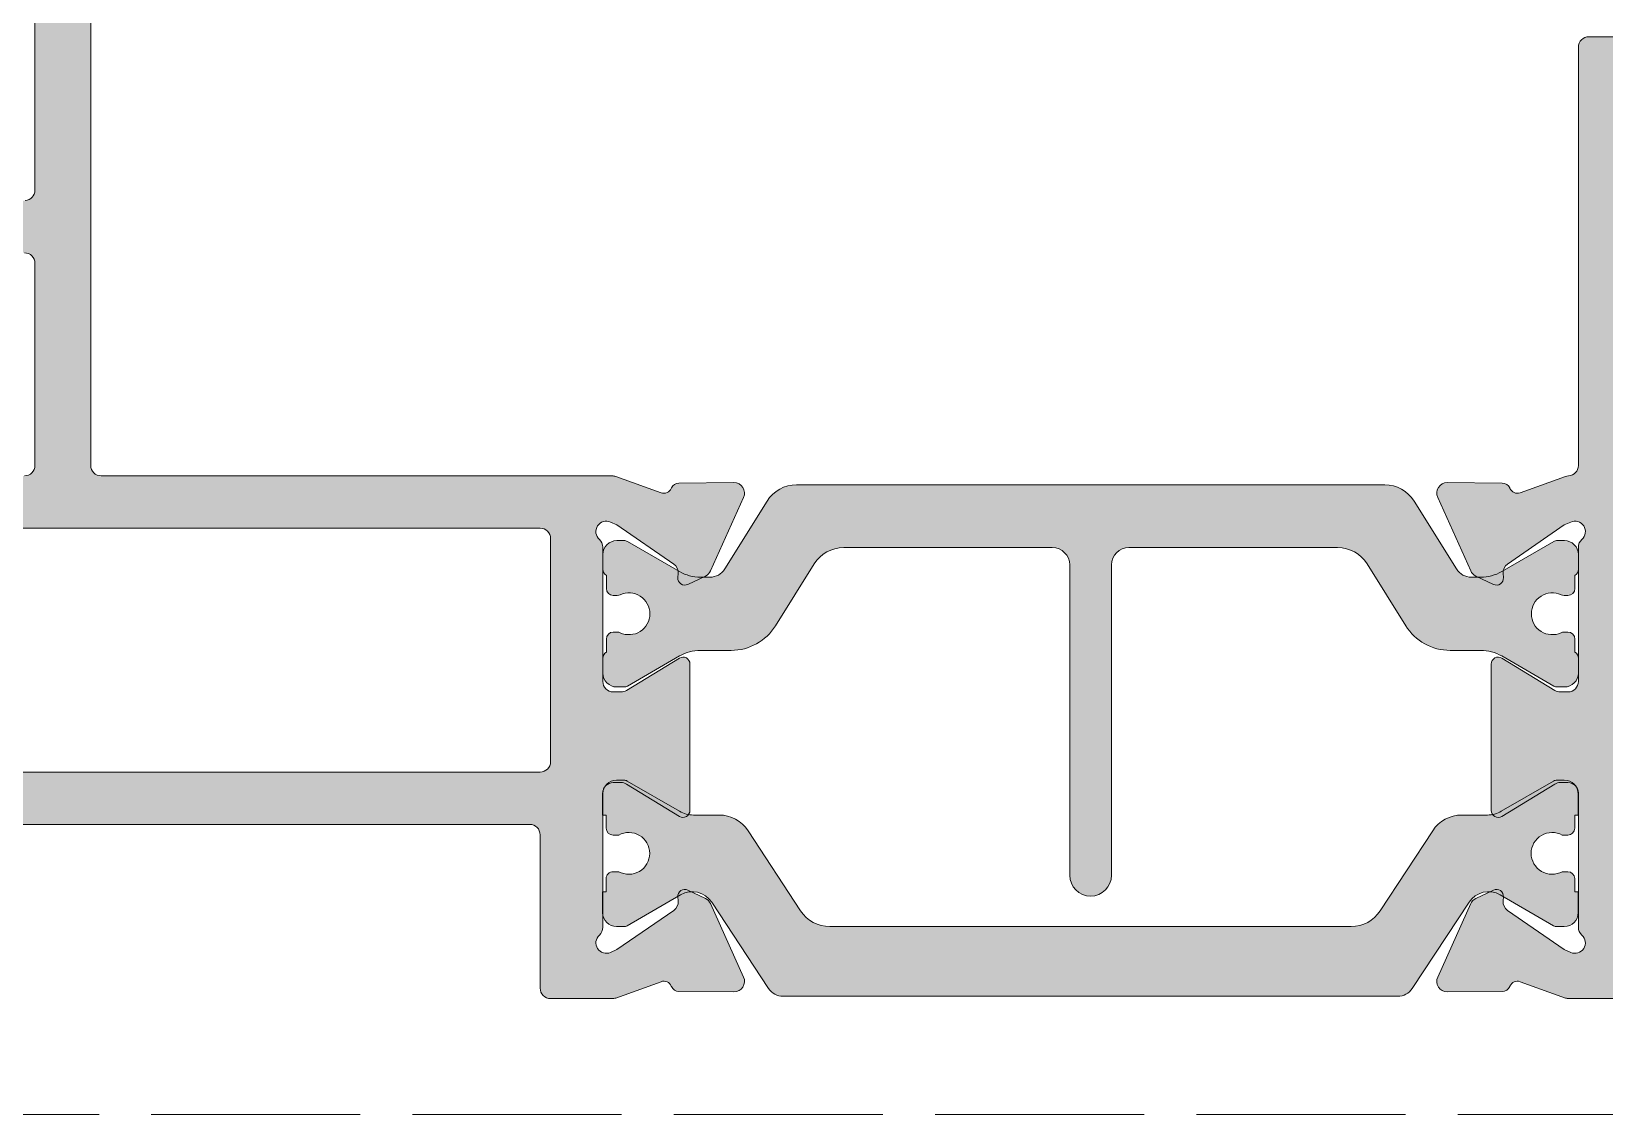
# Model space of a CAD drawing. Header units: millimetres. Extents: x -576 to 4430, y -1196 to 2690.
# Drawn here: x 2146.53 to 2169.11, y -771 to -755.46 of the extents above; entities that cross this region are included whole.
import ezdxf

# ---------------------------------------------------------------- set-up
doc = ezdxf.new("R2010")
doc.units = ezdxf.units.MM
doc.header["$LTSCALE"] = 0.25
doc.header["$MEASUREMENT"] = 0
doc.linetypes.add('ACAD_ISO02W100', pattern=[15, 12, -3])
doc.layers.get('0').update_dxf_attribs({"lineweight": 5})
for name, color, linetype, lineweight in [('01_Aluminium [Thin]', 141, 'Continuous', 18), ('01_Fill Polyamide', 10, 'Continuous', 0), ('01_Polyamide [Thin]', 201, 'Continuous', 18)]:
    doc.layers.add(name, color=color, linetype=linetype, lineweight=lineweight)
doc.layers.add('01_Fill Aluminum', color=7, linetype='Continuous', lineweight=0, true_color=0xdcdcdc)
doc.layers.add('02_Block Frame', color=7, linetype='Continuous', lineweight=5, true_color=0xe2001a, plot=False)

# ---------------------------------------------------------------- blocks, each defined once
blk = doc.blocks.new('PAGE dispari')
at = {"layer": '02_Block Frame', "linetype": 'ACAD_ISO02W100'}
blk.add_lwpolyline([(18.00000000000091, 14.99999999997738), (17.99999999999727, 281.999999999981), (194.9999999999973, 281.999999999981), (195.0000000000009, 14.99999999997738)], close=True, dxfattribs=at)

msp = doc.modelspace()

# ---------------------------------------------------------------- hatches: boundary and pattern name
at = {"layer": '01_Fill Aluminum', "ltscale": 0.25}
h = msp.add_hatch(color=256, dxfattribs=at)
h.dxf.hatch_style = 1
h.paths.add_polyline_path([(2130.862866005178, -769.2396182066915), (2130.073401885774, -769.2343896573005, -0.2944133975809888), (2129.966838469296, -769.1646837897216), (2129.963554318274, -769.1573074657538, 0.3927928019922019), (2129.816453144323, -769.0945303748283), (2129.140914706816, -769.3374484823686), (2128.380807057647, -769.3374484823684, -0.4142135623730049), (2128.230807057647, -769.1874484823686), (2128.230807057647, -766.9874484823688, 0.4142135623730951), (2128.080807057647, -766.8374484823686), (2116.780807057646, -766.8374484823686, 0.4142135623730949), (2116.630807057647, -766.9874484823683), (2116.630807057647, -769.1874484823687, -0.41421356237315), (2116.480807057646, -769.3374484823686), (2115.265735614491, -769.3374484823684, -0.2634471391022748), (2115.137111675635, -769.2646228456827), (2114.90218311879, -768.8730752509402, -0.1359329595457026), (2114.880807057647, -768.795900887626), (2114.880807057647, -768.7374484823683, -0.4142135623730949), (2115.030807057646, -768.5874484823686), (2115.730807057646, -768.5874484823686, 0.4142135623730951), (2115.880807057647, -768.4374484823683), (2115.880807057647, -766.9874484823688, 0.4142135623730951), (2115.730807057646, -766.8374484823686), (2108.780807057646, -766.8374484823686, 0.4142135623730949), (2108.630807057647, -766.9874484823683), (2108.630807057647, -768.4374484823687, 0.414213562373095), (2108.780807057647, -768.5874484823686), (2109.730807057646, -768.5874484823686, -0.4142135623730951), (2109.880807057647, -768.7374484823688), (2109.880807057647, -768.7959008876261, -0.1359329595457046), (2109.859430996503, -768.8730752509401), (2109.624502439658, -769.2646228456824, -0.2634471391023238), (2109.495878500801, -769.3374484823686), (2107.880807057646, -769.3374484823686, -0.4142135623730949), (2107.730807057646, -769.1874484823683), (2107.730807057646, -760.5874484823686, -0.4142135623730951), (2107.980807057646, -760.3374484823686), (2112.730807057646, -760.3374484823686, 0.4142135623730951), (2112.880807057647, -760.1874484823683), (2112.880807057647, -750.9525475305658, 0.3394542588633374), (2112.769629914412, -750.8076586566222), (2112.241984200881, -750.6662764137917, -0.3394542588633362), (2112.130807057647, -750.5213875398487), (2112.130807057647, -748.1374484823685, -0.4142135623730951), (2112.630807057647, -747.6374484823685), (2118.580807057647, -747.6374484823685, -0.4142135623730951), (2118.730807057647, -747.7874484823689), (2118.730807057647, -749.4374484823687, 0.414213562373095), (2118.880807057647, -749.5874484823686), (2120.085953741426, -749.5874484823686, -0.4040262258352606), (2120.235862365479, -749.7322135578632), (2120.309074109683, -751.8287236081931, -0.4244748162094996), (2120.059226402928, -752.0874484823686), (2119.951121683268, -752.0874484823686, 0.577350269189642), (2119.734615332322, -752.4624484823688), (2120.247313408592, -753.3504675994116, -0.1316524975874089), (2120.280807057646, -753.4754675994114), (2120.280807057646, -754.6874484823683, 0.4142135623730949), (2120.430807057646, -754.8374484823686), (2123.230807057647, -754.8374484823686), (2123.380807057647, -754.9874484823687), (2123.530807057646, -754.8374484823686), (2126.330807057647, -754.8374484823686, 0.4142135623730951), (2126.480807057647, -754.6874484823683), (2126.480807057647, -753.4754675994114, -0.1316524975874098), (2126.514300706701, -753.3504675994116), (2127.026998782971, -752.4624484823688, 0.5773502691896399), (2126.810492432025, -752.0874484823686), (2126.702387712365, -752.0874484823686, -0.424474816209498), (2126.45254000561, -751.8287236081931), (2126.525751749814, -749.7322135578632, -0.4040262258352624), (2126.675660373867, -749.5874484823686), (2127.880807057646, -749.5874484823686, 0.4142135623730952), (2128.030807057646, -749.4374484823687), (2128.030807057646, -749.1374484823689, -0.4142135623730951), (2128.180807057646, -748.9874484823687), (2128.51867502329, -748.9874484823687, -0.1989123673791299), (2128.624741040468, -749.0313824651904), (2128.736873074824, -749.1435144995461, -0.1989123673801836), (2128.780807057646, -749.2495805167241), (2128.780807057646, -750.1874484823687, -0.4142135623730952), (2128.630807057646, -750.3374484823686), (2127.430807057646, -750.3374484823686, 0.4142135623730951), (2127.280807057646, -750.4874484823688), (2127.280807057646, -751.3690943295708, 0.2556261226087317), (2127.349896454304, -751.4954013929794, -0.4007659234398278), (2127.67651783581, -752.8374484823688), (2127.250890908071, -753.574655946281, 0.1316524975874248), (2127.230794718639, -753.6496559462811), (2127.230794718639, -757.8874484823687, 0.414213562373095), (2127.380794718638, -758.0374484823684), (2128.680794718639, -758.0374484823684, -0.4142135623730951), (2128.830794718639, -758.1874484823687), (2128.830794718639, -758.6374484823682, -0.414213562373043), (2128.680794718639, -758.7874484823684), (2127.380794718638, -758.7874484823686, 0.4142135623730429), (2127.230794718639, -758.9374484823684), (2127.230794718639, -761.6874484823687, 0.414213562373095), (2127.380794718639, -761.8374484823686), (2129.140888493311, -761.8374484823686), (2129.816453144323, -762.0803760160717, 0.4030676595760349), (2129.965260667147, -762.0139367732376, -0.3037679387647997), (2130.073401885774, -761.9405167335998), (2130.862866005178, -761.9352881842088, -0.5465408765687955), (2131.000619239793, -762.146902681304), (2130.525897346523, -763.2005338509892, -0.177975048919265), (2130.453429378478, -763.2744390528715), (2130.199717934717, -763.3947986581642, -0.5773502691893199), (2130.057181802823, -763.2963941302959), (2130.061832721168, -763.238846738592, 0.2679491924309137), (2129.997541032739, -763.1033233871028), (2129.18316274461, -762.5410904298518), (2129.091819471297, -762.5004217838073, 0.8554952860589891), (2128.930799316874, -762.7492607076226, -0.2134110148111252), (2128.980794718639, -762.861059993541), (2128.980794718639, -764.7874531954501, 0.414213562373095), (2129.130794718638, -764.9374531954498), (2129.241391392866, -764.9374531954498, 0.1378721067476017), (2129.319542837642, -764.915485815041), (2130.078693755454, -764.4520981157224, -0.5855240683198819), (2130.230794718639, -764.53745319545), (2130.230794718639, -766.6374531954501, -0.5855240683198712), (2130.078693755454, -766.7228082751777), (2129.319542837642, -766.259420575859, 0.1378721067476047), (2129.241391392866, -766.2374531954503), (2129.130794718638, -766.2374531954503, 0.4142135623730949), (2128.980794718639, -766.38745319545), (2128.980794718639, -768.3138463973592, -0.213411014811122), (2128.930799316874, -768.4256456832775, 0.8554952860589611), (2129.091819471297, -768.6744846070928), (2129.18316274461, -768.6338159610483), (2129.997541032739, -768.0715830037973, 0.3390268321755038), (2130.06155065556, -767.9007343003829, -0.6556531355642414), (2130.199717934717, -767.7801077327359), (2130.453429378478, -767.9004673380286, -0.1779757333228738), (2130.52589751003, -767.9743729028113), (2131.000619239793, -769.0280037095962, -0.5465408765688166)])
h.paths.add_polyline_path([(2117.830807057647, -748.3874484823685, -0.4142135623730951), (2117.980807057647, -748.5374484823689), (2117.980807057647, -750.0874484823686, 0.4142135623730951), (2118.230807057647, -750.3374484823686), (2119.330807057647, -750.3374484823686, -0.4142135623730951), (2119.480807057647, -750.4874484823689), (2119.480807057647, -751.3690943295713, -0.2556261226087645), (2119.411717660989, -751.4954013929794, 0.4007659234400295), (2119.085096279484, -752.8374484823695), (2119.510710868214, -753.5746345744909, -0.1316524975875733), (2119.530807057646, -753.6496345744908), (2119.530807057646, -755.0874484823686, 0.4142135623730951), (2120.030807057646, -755.5874484823686), (2121.94367502329, -755.5874484823686, -0.1989123673792934), (2122.049741040468, -755.6313824651904), (2122.211873074825, -755.7935144995467, 0.1989123673792926), (2122.317939092003, -755.8374484823686), (2124.44367502329, -755.8374484823686, 0.1989123673792934), (2124.549741040468, -755.7935144995467), (2124.711873074825, -755.6313824651904, -0.1989123673792927), (2124.817939092003, -755.5874484823686), (2126.330794718639, -755.5874484823686, -0.4142135623730901), (2126.480794718639, -755.7374484823684), (2126.480794718639, -757.8874484823688, -0.4142135623730926), (2126.330794718639, -758.0374484823686), (2124.480794718639, -758.0374484823686, 0.4142135623730958), (2124.330794718639, -758.1874484823684), (2124.330794718639, -758.6374484823688, 0.414213562373094), (2124.480794718639, -758.7874484823686), (2125.680794718639, -758.7874484823686, -0.4142135623730949), (2125.830794718639, -758.9374484823688), (2125.830794718639, -759.6374484823688, 0.4142135623731013), (2125.980794718639, -759.7874484823686), (2126.330794718639, -759.7874484823686, -0.4142135623730982), (2126.480794718639, -759.9374484823684), (2126.480794718639, -762.4374484823687, 0.4142135623730963), (2126.630794718639, -762.5874484823686), (2128.080794718639, -762.5874484823686, -0.4142135623730959), (2128.230794718639, -762.7374484823683), (2128.230794718639, -765.9374484823687, -0.414213562373094), (2128.080794718639, -766.0874484823686), (2126.730807057646, -766.0874484823686, -0.4142135623730958), (2126.580807057646, -765.9374484823683), (2126.580807057646, -765.4874484823683, 0.4142135623730916), (2126.430807057647, -765.3374484823686), (2125.980807057646, -765.3374484823686, 0.4142135623730979), (2125.830807057646, -765.4874484823688), (2125.830807057646, -765.9374484823687, -0.4142135623730952), (2125.680807057646, -766.0874484823686), (2114.480807057646, -766.0874484823686, -0.4142135623730946), (2114.330807057646, -765.9374484823687), (2114.330807057646, -765.4874484823683, 0.4142135623730933), (2114.180807057647, -765.3374484823686), (2113.730807057646, -765.3374484823686, 0.414213562373096), (2113.580807057646, -765.4874484823683), (2113.580807057646, -765.9374484823687, -0.414213562373095), (2113.430807057646, -766.0874484823686), (2108.630807057646, -766.0874484823686, -0.4142135623730933), (2108.480807057646, -765.9374484823683), (2108.480807057646, -761.2374484823688, -0.4142135623730963), (2108.630807057646, -761.0874484823686), (2113.480807057646, -761.0874484823686, 0.4142135623730945), (2113.630807057647, -760.9374484823683), (2113.630807057647, -759.9374484823683, -0.4142135623730901), (2113.780807057646, -759.7874484823684), (2114.180807057647, -759.7874484823684, 0.4142135623730957), (2114.330807057646, -759.6374484823687), (2114.330807057646, -758.9374484823683, -0.414213562373095), (2114.480807057646, -758.7874484823684), (2115.130807057647, -758.7874484823684, 0.414213562373095), (2115.280807057646, -758.6374484823687), (2115.280807057646, -758.1874484823683, 0.4142135623730957), (2115.130807057647, -758.0374484823684), (2113.780807057646, -758.0374484823684, -0.4142135623730945), (2113.630807057647, -757.8874484823687), (2113.630807057647, -750.3770522895816, 0.3394542588633371), (2113.519629914412, -750.2321634156378), (2112.991984200881, -750.0907811728074, -0.3394542588633372), (2112.880807057647, -749.9458922988644), (2112.880807057647, -748.5374484823684, -0.414213562373095), (2113.030807057647, -748.3874484823685)], flags=16)
h.paths.add_polyline_path([(2141.098723332099, -761.9352881842088), (2141.888187451503, -761.9405167335996, -0.2944133975810649), (2141.994750867981, -762.0102226011785), (2141.998035019003, -762.0175989251463, 0.3927928019923496), (2142.145136192954, -762.0803760160717), (2142.820700843966, -761.8374484823686), (2146.430356749802, -761.8374484823686, 0.4142135623730949), (2146.580356749802, -761.6874484823685), (2146.580356749802, -758.7874484823684, 0.4142135623730952), (2146.430356749802, -758.6374484823683), (2145.980356749802, -758.6374484823683, -0.4142135623730951), (2145.830356749802, -758.4874484823682), (2145.830356749802, -758.3874484823682, -0.3918366946533796), (2146.291895211341, -757.888929967106), (2146.441895211341, -757.888929967106, 0.3918366946540662), (2146.580356749802, -757.7393744125275), (2146.580356749803, -746.6874484823741, -0.4142135623730361), (2146.730356749803, -746.5374484823745), (2148.680356749803, -746.5374484823743, -0.4142135623733005), (2148.830356749804, -746.6874484823749), (2148.830356749803, -747.4374484823742, -0.414213562373114), (2148.480356749803, -747.7874484823743, -0.4142135623732815), (2148.330356749803, -747.6374484823741), (2148.330356749803, -747.2874484823747, 0.4142135623734753), (2148.180356749803, -747.1374484823742), (2147.580356749803, -747.1374484823742, 0.4142135623731381), (2147.230356749802, -747.4874484823747), (2147.230356749803, -750.587448482374, 0.4142135623729415), (2147.580356749803, -750.937448482374), (2148.180356749803, -750.9374484823742, 0.4142135623735862), (2148.330356749803, -750.7874484823734), (2148.330356749803, -750.4374484823744, -0.414213562372956), (2148.480356749802, -750.2874484823741, -0.4142135623737037), (2148.830356749803, -750.6374484823742), (2148.830356749803, -752.137448482374, -0.4142135623730053), (2148.680356749803, -752.2874484823741), (2148.480356749803, -752.2874484823741, -0.4142135623727999), (2148.330356749803, -752.1374484823747), (2148.330356749803, -751.6874484823738, 0.4142135623730082), (2148.180356749803, -751.5374484823739), (2147.530356749803, -751.5374484823743, 0.4142135623728596), (2147.380356749803, -751.6874484823741), (2147.380356749803, -761.6874484823686, 0.4142135623731228), (2147.530356749803, -761.8374484823686), (2154.890450524473, -761.8374484823686), (2155.566015175485, -762.0803760160717, 0.4030676595763871), (2155.714822698308, -762.0139367732376, -0.3037679387651201), (2155.822963916936, -761.9405167335996), (2156.612428036339, -761.9352881842088, -0.5465408765687315), (2156.750181270954, -762.146902681304), (2156.275459377684, -763.2005338509892, -0.1779750489194342), (2156.202991409639, -763.2744390528717), (2155.949279965878, -763.394798658164, -0.5773502691891856), (2155.806743833985, -763.2963941302957), (2155.81139475233, -763.238846738592, 0.2679491924310124), (2155.7471030639, -763.1033233871026), (2154.932724775772, -762.5410904298516), (2154.841381502458, -762.5004217838072, 0.8554952860580054), (2154.680361348035, -762.7492607076226, -0.2134110148110835), (2154.7303567498, -762.861059993541), (2154.7303567498, -764.7874531954499, 0.4142135623730951), (2154.8803567498, -764.9374531954498), (2154.990953424027, -764.9374531954498, 0.1378721067475742), (2155.069104868803, -764.9154858150412), (2155.828255786616, -764.4520981157223, -0.5855240683198383), (2155.9803567498, -764.5374531954499), (2155.9803567498, -766.6374531954501, -0.5855240683198427), (2155.828255786616, -766.7228082751776), (2155.069104868803, -766.2594205758587, 0.1378721067475907), (2154.990953424027, -766.23745319545), (2154.8803567498, -766.23745319545, 0.4142135623730812), (2154.7303567498, -766.38745319545), (2154.7303567498, -768.3138463973589, -0.2134110148111365), (2154.680361348035, -768.4256456832773, 0.8554952860591198), (2154.841381502459, -768.6744846070928), (2154.932724775772, -768.6338159610483), (2155.7471030639, -768.0715830037974, 0.3390268321752412), (2155.811112686722, -767.9007343003827, -0.6556531355637474), (2155.949279965878, -767.7801077327359), (2156.202991409639, -767.9004673380282, -0.1779757333230566), (2156.275459541192, -767.9743729028111), (2156.750181270954, -769.028003709596, -0.5465408765689055), (2156.612428036339, -769.2396182066915), (2155.822963916936, -769.2343896573003, -0.2944133975808989), (2155.716400500458, -769.1646837897214), (2155.713116349435, -769.1573074657535, 0.3927928019923478), (2155.566015175485, -769.0945303748282), (2154.890476737978, -769.3374484823686), (2153.980369088808, -769.3374484823684, -0.4142135623730117), (2153.830369088808, -769.1874484823686), (2153.830369088808, -766.9874484823689, 0.4142135623730814), (2153.680369088808, -766.8374484823688), (2144.030782279631, -766.8374484823681, 0.4142135623731159), (2143.88078227963, -766.9874484823684), (2143.88078227963, -769.1874484823685, -0.4142135623730953), (2143.73078227963, -769.3374484823686), (2142.820674630461, -769.3374484823686), (2142.145136192954, -769.0945303748282, 0.4030676595762869), (2141.99632867013, -769.1609696176623, -0.3037679387649529), (2141.888187451503, -769.2343896573003), (2141.098723332099, -769.2396182066915, -0.5465408765689136), (2140.960970097484, -769.028003709596), (2141.435691990754, -767.9743725399106, -0.1779750489194297), (2141.508159958799, -767.9004673380282), (2141.76187140256, -767.7801077327359, -0.5773502691891791), (2141.904407534454, -767.8785122606042), (2141.899756616109, -767.9360596523079, 0.267949192430994), (2141.964048304538, -768.0715830037974), (2142.778426592667, -768.6338159610483), (2142.86976986598, -768.6744846070928, 0.8554952860589552), (2143.030790020403, -768.4256456832773, -0.2134110148111251), (2142.980794618638, -768.3138463973589), (2142.980794618638, -766.38745319545, 0.4142135623730951), (2142.830794618638, -766.23745319545), (2142.720197944411, -766.23745319545, 0.1378721067475908), (2142.642046499635, -766.2594205758587), (2141.882895581823, -766.7228082751776, -0.5855240683198569), (2141.730794618638, -766.6374531954501), (2141.730794618638, -764.5374531954498, -0.5855240683198569), (2141.882895581823, -764.4520981157223), (2142.642046499635, -764.9154858150412, 0.1378721067475863), (2142.720197944411, -764.9374531954498), (2142.830794618638, -764.9374531954498, 0.4142135623730952), (2142.980794618638, -764.7874531954499), (2142.980794618638, -762.861059993541, -0.21341101481114), (2143.030790020403, -762.7492607076226, 0.8554952860589723), (2142.86976986598, -762.500421783807), (2142.778426592667, -762.5410904298516), (2141.964048304538, -763.1033233871026, 0.3390268321753417), (2141.900038681717, -763.274172090517, -0.65565313556387), (2141.76187140256, -763.394798658164), (2141.508159958799, -763.2744390528717, -0.1779757333230429), (2141.435691827247, -763.2005334880888), (2140.960970097484, -762.146902681304, -0.546540876568725)])
h.paths.add_polyline_path([(2153.830356749801, -762.5874484823686, -0.414213562373081), (2153.9803567498, -762.7374484823683), (2153.9803567498, -765.9374484823686, -0.4142135623730964), (2153.8303567498, -766.0874484823686), (2143.880794618638, -766.0874484823686, -0.4142135623730951), (2143.730794618638, -765.9374484823686), (2143.730794618638, -762.7374484823683, -0.414213562373095), (2143.880794618638, -762.5874484823686)], flags=16)
h = msp.add_hatch(color=256, dxfattribs=at)
h.dxf.hatch_style = 1
edge = h.paths.add_edge_path(flags=16)
edge.add_line((2176.98107616634, -758.9374484823725), (2176.98107616634, -765.8874484823723))
edge.add_arc((2176.83107616634, -765.8874484823721), 0.1500000000000909, 269.9999999998263, 359.99999999991314, ccw=False)
edge.add_line((2176.831076166339, -766.0374484823724), (2175.781076166339, -766.0374484823724))
edge.add_line((2175.781076166339, -766.0374484823724), (2175.781076166339, -766.0874484823723))
edge.add_line((2175.781076166339, -766.0874484823723), (2170.68107616634, -766.0874484823723))
edge.add_line((2170.68107616634, -766.0874484823723), (2170.68107616634, -766.0374484823724))
edge.add_line((2170.68107616634, -766.0374484823724), (2169.631076166339, -766.0374484823724))
edge.add_arc((2169.63107616634, -765.8874484823725), 0.1499999999998636, 179.9999999999131, 269.9999999998263, ccw=False)
edge.add_line((2169.48107616634, -765.8874484823723), (2169.48107616634, -758.9374484823722))
edge.add_arc((2169.63107616634, -758.9374484823724), 0.1500000000000909, 90, 179.9999999999566, ccw=False)
edge.add_line((2169.63107616634, -758.7874484823724), (2176.83107616634, -758.7874484823724))
edge.add_arc((2176.831076166339, -758.9374484823726), 0.1500000000002046, 4.3428372009657323e-11, 89.99999999982629, ccw=False)
edge = h.paths.add_edge_path()
edge.add_arc((2168.470154502119, -764.7874508389023), 0.1500000000002419, 238.6000000001789, 270.0000000001737)
edge.add_line((2168.470154502119, -764.9374508389026), (2168.580751176346, -764.9374508389026))
edge.add_arc((2168.580751176346, -764.7874508389026), 0.1499999999999773, 270, 359.9999999999566)
edge.add_line((2168.730751176346, -764.7874508389027), (2168.730751176346, -762.8610576369931))
edge.add_arc((2168.880751176346, -762.8610576369935), 0.1500000000000909, 131.8126713921535, 179.9999999998697, ccw=False)
edge.add_arc((2168.680738837339, -762.6374555519843), 0.1500047135890716, 311.8126713923213, 473.9952869943314)
edge.add_line((2168.619737696139, -762.5004144089969), (2168.528383150374, -762.5410880733045))
edge.add_line((2168.528383150374, -762.5410880733045), (2167.714004862245, -763.1033210305557))
edge.add_arc((2167.799225683227, -763.2267609417319), 0.1499999999996922, 124.6205407874763, 184.6205407874446)
edge.add_line((2167.649713173817, -763.2388443820448), (2167.654364092161, -763.2963917737486))
edge.add_arc((2167.554689085888, -763.3044474006238), 0.09999999999999717, -115.37945921271353, 4.62054078735099, ccw=False)
edge.add_line((2167.511827960268, -763.3947963016169), (2167.258116516507, -763.2744366963241))
edge.add_arc((2167.322408204936, -763.1389133448347), 0.1499999999996784, 204.2541721956188, 244.62054078762299, ccw=False)
edge.add_line((2167.185648384955, -763.2005311315418), (2166.711323453353, -762.147773547643))
edge.add_arc((2166.847686475174, -762.0852825380498), 0.1500000000001652, 89.62054078742972, 204.6205407873833, ccw=False)
edge.add_line((2166.848679889807, -761.9352858276613), (2167.63814400921, -761.9405143770525))
edge.add_arc((2167.637365834415, -762.0580118001901), 0.1174999999999465, 24.00000000012028, 89.62054078752948, ccw=False)
edge.add_line((2167.744707425687, -762.0102202446285), (2167.747991576712, -762.0175965686014))
edge.add_arc((2167.855333167985, -761.9698050130401), 0.1174999999998695, 204.000000000019, 289.7781707306068)
edge.add_line((2167.895092750662, -762.0803736595242), (2168.546050234607, -761.8462946622242))
edge.add_arc((2168.596807148478, -761.9874461258601), 0.1499999999739843, 93.06793057208228, 109.7781706590801, ccw=False)
edge.add_arc((2168.580751176346, -761.6878760910714), 0.1499999999998718, 273.0679306433948, 360.0000000000434)
edge.add_line((2168.730751176346, -761.6878760910713), (2168.730751176346, -755.6874484823745))
edge.add_arc((2168.880751176346, -755.6874484823743), 0.1500000000000909, 90.00000000017371, 180.0000000000869, ccw=False)
edge.add_line((2168.880751176346, -755.5374484823744), (2170.205473501373, -755.5374484823744))
edge.add_arc((2170.205473501373, -755.687448482374), 0.1499999999995225, 29.999999999837314, 89.99999999982629, ccw=False)
edge.add_line((2170.33537731194, -755.6124484823745), (2170.560654986914, -756.0026408612393))
edge.add_arc((2170.430751176346, -756.0776408612378), 0.1499999999991802, -5.210836206970271e-10, 29.99999999949881, ccw=False)
edge.add_line((2170.580751176346, -756.0776408612392), (2170.580751176346, -756.1374484823743))
edge.add_arc((2170.430751176346, -756.1374484823741), 0.1500000000000909, 269.9999999998263, 359.99999999991314, ccw=False)
edge.add_line((2170.430751176346, -756.2874484823744), (2169.730751176346, -756.2874484823747))
edge.add_arc((2169.730751176346, -756.4374484823743), 0.1499999999996362, 90, 180)
edge.add_line((2169.580751176346, -756.4374484823743), (2169.580751176346, -757.8874484823727))
edge.add_arc((2169.730751176347, -757.887448482373), 0.1500000000000909, 179.9999999999131, 269.9999999998263)
edge.add_line((2169.730751176346, -758.0374484823728), (2176.680751176346, -758.0374484823728))
edge.add_arc((2176.680751176346, -757.8874484823725), 0.1500000000003183, 269.9999999998263, 359.9999999999131)
edge.add_line((2176.830751176346, -757.8874484823727), (2176.830751176346, -756.4374484823743))
edge.add_arc((2176.680751176346, -756.4374484823746), 0.1500000000000909, 1.302755197526667e-10, 90.0000000001737)
edge.add_line((2176.680751176346, -756.2874484823744), (2175.730751176346, -756.2874484823744))
edge.add_arc((2175.730751176347, -756.1374484823746), 0.1499999999998636, 179.9999999999131, 269.9999999998263, ccw=False)
edge.add_line((2175.580751176346, -756.1374484823743), (2175.580751176346, -756.0776408612392))
edge.add_arc((2175.730751176346, -756.0776408612394), 0.1500000000000909, 149.9999999998994, 179.9999999999131, ccw=False)
edge.add_line((2175.600847365778, -756.0026408612391), (2175.826125040752, -755.6124484823745))
edge.add_arc((2175.956028851319, -755.687448482374), 0.1499999999996918, 90.00000000017371, 150.0000000001627, ccw=False)
edge.add_line((2175.956028851319, -755.5374484823744), (2177.580751176346, -755.5374484823744))
edge.add_arc((2177.580751176346, -755.6874484823743), 0.1499999999998636, -8.691358743817545e-11, 89.99999999982629, ccw=False)
edge.add_line((2177.730751176346, -755.6874484823745), (2177.730751176346, -769.1874484823747))
edge.add_arc((2177.580751176346, -769.1874484823749), 0.1500000000000909, -89.99999999982629, 4.3428372009657323e-11, ccw=False)
edge.add_line((2177.580751176346, -769.3374484823748), (2175.956028851319, -769.3374484823748))
edge.add_arc((2175.956028851319, -769.1874484823752), 0.1499999999996362, 209.9999999998749, 269.9999999998263, ccw=False)
edge.add_line((2175.826125040752, -769.2624484823748), (2175.600847365779, -768.8722561035102))
edge.add_arc((2175.730751176347, -768.7972561035099), 0.1500000000000897, 180.0000000000869, 210.0000000001006, ccw=False)
edge.add_line((2175.580751176346, -768.7972561035101), (2175.580751176346, -768.7374484823749))
edge.add_arc((2175.730751176347, -768.7374484823747), 0.1500000000000909, 90.00000000017371, 180.0000000000869, ccw=False)
edge.add_line((2175.730751176346, -768.5874484823748), (2176.680751176346, -768.5874484823748))
edge.add_arc((2176.680751176346, -768.437448482375), 0.1499999999998636, 270, 360.0000000000869)
edge.add_line((2176.830751176346, -768.4374484823747), (2176.830751176346, -766.9874484823749))
edge.add_arc((2176.680751176346, -766.9874484823752), 0.1500000000000909, 8.685034650177777e-11, 90.0000000001737)
edge.add_line((2176.680751176346, -766.8374484823751), (2169.730751176346, -766.8374484823746))
edge.add_arc((2169.730751176346, -766.9874484823745), 0.1499999999998636, 90, 180.0000000000869)
edge.add_line((2169.580751176346, -766.9874484823747), (2169.580751176346, -768.4374484823745))
edge.add_arc((2169.730751176347, -768.4374484823747), 0.1500000000000909, 179.9999999999131, 269.9999999998263)
edge.add_line((2169.730751176346, -768.5874484823746), (2170.430751176346, -768.5874484823746))
edge.add_arc((2170.430751176346, -768.7374484823749), 0.1500000000003183, 8.691358743817545e-11, 90.00000000017371, ccw=False)
edge.add_line((2170.580751176346, -768.7374484823747), (2170.580751176346, -768.7972561035099))
edge.add_arc((2170.430751176346, -768.7972561035097), 0.1500000000000909, 329.99999999989944, 359.99999999991314, ccw=False)
edge.add_line((2170.560654986914, -768.8722561035099), (2170.33537731194, -769.2624484823746))
edge.add_arc((2170.205473501373, -769.1874484823751), 0.1499999999996918, 270.0000000001737, 330.0000000001627, ccw=False)
edge.add_line((2170.205473501373, -769.3374484823748), (2168.596780935155, -769.3374461258211))
edge.add_arc((2168.596780935156, -769.1874461258232), 0.1499999999979309, 250.2218292690896, 269.9999999996526, ccw=False)
edge.add_line((2168.546024021101, -769.328597589418), (2167.895092750662, -769.0945280182812))
edge.add_arc((2167.855333167985, -769.2050966647653), 0.1174999999998002, 70.22182926939314, 155.999999999981)
edge.add_line((2167.747991576712, -769.1573051092039), (2167.744707425687, -769.1646814331768))
edge.add_arc((2167.637365834414, -769.1168898776154), 0.117500000000285, 270.37945921269153, 336.0000000000712, ccw=False)
edge.add_line((2167.63814400921, -769.2343873007533), (2166.848679889807, -769.239615850144))
edge.add_arc((2166.847686475174, -769.0896191397555), 0.1499999999999673, 155.3794592126167, 270.3794592125703, ccw=False)
edge.add_line((2166.711323453353, -769.0271281301623), (2167.185648384955, -767.9743705462636))
edge.add_arc((2167.322408204936, -768.0359883329706), 0.1499999999995792, 115.37945921237699, 155.7458278043812, ccw=False)
edge.add_line((2167.258116516507, -767.9004649814813), (2167.511827960268, -767.7801053761884))
edge.add_arc((2167.554689085888, -767.8704542771816), 0.1000000000003159, -4.620540787350876, 115.37945921271341, ccw=False)
edge.add_line((2167.654364092161, -767.8785099040567), (2167.649713173817, -767.9360572957605))
edge.add_arc((2167.799225683227, -767.9481407360734), 0.1499999999997783, 175.3794592125988, 235.3794592125484)
edge.add_line((2167.714004862245, -768.0715806472497), (2168.528383150374, -768.6338136045008))
edge.add_line((2168.528383150374, -768.6338136045008), (2168.619737696139, -768.6744872688084))
edge.add_arc((2168.680738837339, -768.537446125821), 0.1500047135892687, 246.0047130056685, 408.1873286076788)
edge.add_arc((2168.880751176347, -768.3138440408118), 0.1500000000004723, 180.0000000000869, 228.187328607746, ccw=False)
edge.add_line((2168.730751176346, -768.313844040812), (2168.730751176346, -766.3874508389026))
edge.add_arc((2168.580751176346, -766.3874508389027), 0.1500000000000909, 4.342517325088889e-11, 90)
edge.add_line((2168.580751176346, -766.2374508389028), (2168.470154502119, -766.2374508389028))
edge.add_arc((2168.470154502119, -766.3874508389031), 0.1500000000003183, 89.9999999998263, 121.3999999998211)
edge.add_line((2168.392003057343, -766.2594182193113), (2167.63285213953, -766.7228059186305))
edge.add_arc((2167.580751176346, -766.6374508389026), 0.1000000000001613, 180, 301.3999999998211, ccw=False)
edge.add_line((2167.480751176346, -766.6374508389026), (2167.480751176346, -764.5374508389027))
edge.add_arc((2167.580751176346, -764.5374508389027), 0.1000000000003638, 58.60000000017891, 180, ccw=False)
edge.add_line((2167.63285213953, -764.4520957591749), (2168.392003057343, -764.915483458494))
at = {"layer": '01_Fill Polyamide', "ltscale": 0.25}
h = msp.add_hatch(color=256, dxfattribs=at)
h.dxf.hatch_style = 1
h.paths.add_polyline_path([(2166.374511930029, -762.2013955457833, 0.2586175843558319), (2165.950487881951, -761.9663551779), (2157.510700715963, -761.9663551779003, 0.2586175843559078), (2157.086676667885, -762.2013955457837), (2156.479029060133, -763.1738349939585, -0.2586175843559142), (2156.267017036093, -763.2913551779003), (2156.131260780541, -763.2913551779003, -0.1315709965248979), (2155.831427308447, -763.2110665295296), (2155.083788797375, -762.7797366192957, 0.1315709965243385), (2155.033816552027, -762.7663551779007), (2154.930594298957, -762.7663551779004, 0.4142135623737402), (2154.730594298956, -762.9663551779003), (2154.730594298956, -763.1797526375217, 0.2679491924312683), (2154.780594298957, -763.2663551779004), (2154.780594298957, -763.4538551779002, 0.4142135623742866), (2154.880594298957, -763.5538551779006), (2154.936497433227, -763.5538551779003, 0.1095524006926589), (2154.978771649659, -763.5444801779003, -0.5486632536576707), (2155.405594298957, -763.8163551779004, -0.5486632536586591), (2154.978771649658, -764.0882301779003, 0.1095524006945094), (2154.936497433225, -764.0788551779002), (2154.880594298957, -764.0788551779002, 0.4142135623730981), (2154.780594298957, -764.1788551779002), (2154.780594298957, -764.3663551779003, 0.2679491924315994), (2154.730594298956, -764.452957718279), (2154.730594298956, -764.6663551778996, 0.414213562373095), (2154.930594298957, -764.8663551779003), (2155.033816552027, -764.8663551779003, 0.1315709965251586), (2155.083788797376, -764.852973736505), (2155.831427308446, -764.4216438262716, -0.1315709965250251), (2156.13126078054, -764.3413551779005), (2156.571887014393, -764.3413551779003, 0.2586175843557051), (2157.20792308651, -763.9887946260752), (2157.762431574697, -763.1013955457835, -0.2586175843558429), (2158.186455622775, -762.8663551779001), (2161.180594298957, -762.8663551779001, -0.4142135623730951), (2161.430594298957, -763.1163551779001), (2161.430594298957, -767.5663551779, 1), (2162.030594298957, -767.5663551778999), (2162.030594298957, -763.1163551778997, -0.4142135623730951), (2162.280594298957, -762.8663551778999), (2165.274732975139, -762.8663551778999, -0.258617584355911), (2165.698757023217, -763.1013955457835), (2166.253265511404, -763.9887946260744, 0.2586175843559106), (2166.889301583521, -764.3413551778996), (2167.329927817373, -764.3413551778996, -0.1315709965249734), (2167.629761289466, -764.4216438262704), (2168.377399800539, -764.8529737365047, 0.1315709965255333), (2168.427372045888, -764.8663551778999), (2168.530594298957, -764.8663551778997, 0.4142135623724498), (2168.730594298957, -764.6663551778994), (2168.730594298957, -764.4529577182783, 0.2679491924315995), (2168.680594298957, -764.3663551778997), (2168.680594298957, -764.1788551778995, 0.414213562373095), (2168.580594298957, -764.0788551778995), (2168.524691164688, -764.0788551778995, 0.1095524006942599), (2168.482416948255, -764.0882301778995, -0.5486632536582146), (2168.055594298957, -763.8163551778997, -0.548663253657849), (2168.482416948254, -763.5444801778997, 0.1095524006939496), (2168.524691164687, -763.5538551778997), (2168.580594298957, -763.5538551778997, 0.4142135623730983), (2168.680594298957, -763.4538551778998), (2168.680594298957, -763.2663551778995, 0.2679491924318783), (2168.730594298957, -763.179752637521), (2168.730594298957, -762.9663551778996, 0.4142135623730951), (2168.530594298957, -762.7663551778998), (2168.427372045888, -762.7663551778998, 0.1315709965249063), (2168.377399800539, -762.7797366192949), (2167.629761289466, -763.2110665295288, -0.1315709965249068), (2167.329927817373, -763.2913551778996), (2167.19417156182, -763.2913551778996, -0.2586175843558245), (2166.982159537781, -763.173834993958)])
h.paths.add_polyline_path([(2167.162008841135, -767.9541380509797, -0.3971888983514434), (2167.609659984177, -767.8484403289548), (2168.375235243416, -768.2911530887669, 0.1257786469870872), (2168.423220473266, -768.3034181600539), (2168.527660376283, -768.3034181600539, 0.4142135623730952), (2168.727660376283, -768.1034181600539), (2168.727660376283, -767.8034181600539), (2168.677660376283, -767.8034181600539), (2168.677660376283, -767.6159181600538, 0.4142135623739305), (2168.577660376282, -767.5159181600537), (2168.497897251766, -767.515918160054, -0.5712867673663674), (2168.052660376283, -767.2534181600539, -0.5712867673663674), (2168.497897251766, -766.9909181600539), (2168.577660376283, -766.9909181600539, 0.4142135623730925), (2168.677660376283, -766.890918160054), (2168.677660376283, -766.703418160054), (2168.727660376283, -766.703418160054), (2168.727660376283, -766.4034181600538, 0.4142135623730954), (2168.527660376283, -766.203418160054), (2168.423220473265, -766.203418160054, 0.1378883643098939), (2168.37111406308, -766.2180664054288), (2167.624715725337, -766.6496896378072, -0.131828755193503), (2167.424475710118, -766.703418160054), (2167.058002544282, -766.703418160054, 0.2528532011209024), (2166.639811625116, -766.9293445292037), (2165.887339789063, -768.0774917909044, -0.2528532011208947), (2165.469148869898, -768.3034181600541), (2157.986171882667, -768.3034181600543, -0.2528532011208862), (2157.567980963502, -768.0774917909047), (2156.815509127449, -766.9293445292042, 0.2528532011208791), (2156.397318208284, -766.7034181600546), (2156.030845042448, -766.7034181600546, -0.1318287551933792), (2155.83060502723, -766.6496896378081), (2155.080085509149, -766.2156832313416, 0.1257786469871243), (2155.0321002793, -766.2034181600546), (2154.927660376283, -766.2034181600546, 0.4142135623730955), (2154.727660376283, -766.4034181600548), (2154.727660376283, -766.7034181600546), (2154.777660376283, -766.7034181600546), (2154.777660376283, -766.8909181600546, 0.4142135623731005), (2154.877660376283, -766.9909181600545), (2154.9574235008, -766.9909181600545, -0.5712867673663626), (2155.402660376283, -767.2534181600546, -0.5712867673663639), (2154.9574235008, -767.5159181600546), (2154.877660376283, -767.5159181600546, 0.4142135623730923), (2154.777660376283, -767.6159181600545), (2154.777660376283, -767.8034181600545), (2154.727660376283, -767.8034181600545), (2154.727660376283, -768.1034181600545, 0.4142135623730951), (2154.927660376283, -768.3034181600545), (2155.032100279301, -768.3034181600545, 0.1378883643111712), (2155.084206689487, -768.2887699146795), (2155.845660768389, -767.8484403289555, -0.3971888983516579), (2156.293311911431, -767.9541380509804), (2157.108563668329, -769.1910019158698, 0.2521569725819572), (2157.317299650219, -769.3034181600545), (2166.138021102346, -769.3034181600541, 0.2521569725818608), (2166.346757084236, -769.1910019158696)])

# ---------------------------------------------------------------- linework, layer by layer
at = {"layer": '01_Aluminium [Thin]'}
for points in [[(2146.441895211341, -757.8889299671059, 0.3918366946534604), (2146.580356749802, -757.7393744125279), (2146.580356749803, -746.6874484823738, -0.4142135623730396)], [(2147.380356749803, -751.6874484823738), (2147.380356749803, -761.6874484823684, 0.4142135623728731), (2147.530356749802, -761.8374484823685), (2154.864300777484, -761.8374484823685, -0.08651342436155265), (2154.915057691539, -761.8462970187711), (2155.566015175485, -762.0803760160716, 0.3927928019855862), (2155.713116349434, -762.0175989251488), (2155.716400500459, -762.0102226011759, -0.2944133975745316), (2155.822963916936, -761.9405167335995), (2156.612428036339, -761.9352881842087, -0.5486187866269276), (2156.749784472793, -762.1477759041904), (2156.275459541192, -763.2005334880887, -0.1779757333227631), (2156.202991409639, -763.2744390528715), (2155.949279965878, -763.3947986581638, -0.5773502691893013), (2155.806743833985, -763.2963941302955), (2155.81139475233, -763.2388467385922, 0.2679491924311971), (2155.747103063901, -763.1033233871026), (2154.932724775772, -762.5410904298515), (2154.841370230008, -762.5004167655443, 0.8554596718294303), (2154.680361348035, -762.7492607076224, -0.213411014810887), (2154.7303567498, -762.8610599935405), (2154.7303567498, -764.7874531954499, 0.4142135623730396), (2154.8803567498, -764.93745319545), (2154.990953424027, -764.93745319545, 0.1378721067474404), (2155.069104868803, -764.9154858150414), (2155.828255786616, -764.452098115722, -0.5855240683194666), (2155.9803567498, -764.5374531954499), (2155.9803567498, -766.6374531954498, -0.58552406831967), (2155.828255786616, -766.7228082751776), (2155.069104868803, -766.2594205758587, 0.1378721067475481), (2154.990953424027, -766.2374531954501), (2154.8803567498, -766.2374531954501, 0.4142135623730396), (2154.7303567498, -766.3874531954498), (2154.7303567498, -768.3138463973592, -0.2134110148109054), (2154.680361348035, -768.4256456832773, 0.8554596718293793), (2154.841370230008, -768.6744896253558), (2154.932724775772, -768.6338159610482), (2155.747103063901, -768.0715830037971, 0.2679491924310184), (2155.81139475233, -767.9360596523074), (2155.806743833985, -767.8785122606041, -0.5773502691893011), (2155.949279965878, -767.7801077327358), (2156.202991409639, -767.9004673380282, -0.1779757333227631), (2156.275459541192, -767.974372902811), (2156.749784472793, -769.0271304867092, -0.548618786626936), (2156.612428036339, -769.2396182066914), (2155.822963916936, -769.2343896573002, -0.2944133975745316), (2155.716400500459, -769.1646837897238), (2155.713116349434, -769.1573074657508, 0.3927928019855862), (2155.566015175485, -769.0945303748281), (2154.915083905045, -769.3285999459654, -0.0865134243616282), (2154.86432699099, -769.3374484823685), (2153.980369088808, -769.3374484823685, -0.4142135623735391), (2153.830369088808, -769.1874484823684), (2153.830369088808, -766.9874484823686, 0.414213562373095), (2153.680369088808, -766.8374484823689), (2144.030782279631, -766.837448482368, 0.4142135623734835)], [(2170.205473501373, -769.3374484823748), (2168.596780935155, -769.3374461258209, -0.08651342436162374), (2168.546024021101, -769.3285975894178), (2167.895092750662, -769.0945280182809, 0.3927928019855864), (2167.747991576712, -769.1573051092037), (2167.744707425687, -769.1646814331766, -0.2944133975745315), (2167.63814400921, -769.234387300753), (2166.848679889807, -769.2396158501438, -0.548618786626931), (2166.711323453353, -769.027128130162), (2167.185648384955, -767.9743705462633, -0.1779757333227657), (2167.258116516507, -767.900464981481), (2167.511827960268, -767.7801053761882, -0.5773502691893004), (2167.654364092161, -767.8785099040565), (2167.649713173817, -767.9360572957603, 0.2679491924310223), (2167.714004862245, -768.0715806472494), (2168.528383150374, -768.6338136045006), (2168.619737696139, -768.6744872688082, 0.8554596718293633), (2168.780746578111, -768.4256433267301, -0.21341101481089), (2168.730751176346, -768.313844040812), (2168.730751176346, -766.3874508389026, 0.4142135623729286), (2168.580751176346, -766.2374508389025), (2168.470154502119, -766.2374508389025, 0.1378721067475477), (2168.392003057343, -766.2594182193111), (2167.63285213953, -766.7228059186305, -0.585524068319466), (2167.480751176346, -766.6374508389026), (2167.480751176346, -764.5374508389027, -0.5855240683194657), (2167.63285213953, -764.4520957591749), (2168.392003057343, -764.9154834584938, 0.1378721067474736), (2168.470154502119, -764.9374508389024), (2168.580751176346, -764.9374508389024, 0.4142135623730399), (2168.730751176346, -764.7874508389027), (2168.730751176346, -762.8610576369929, -0.2134110148109055), (2168.780746578111, -762.7492583510748, 0.8554596718294317), (2168.619737696139, -762.5004144089967), (2168.528383150374, -762.5410880733043), (2167.714004862245, -763.1033210305554, 0.2679491924311999), (2167.649713173817, -763.2388443820446), (2167.654364092161, -763.2963917737484, -0.5773502691893004), (2167.511827960268, -763.3947963016167), (2167.258116516507, -763.2744366963238, -0.1779757333227658), (2167.185648384955, -763.2005311315415), (2166.711323453353, -762.1477735476428, -0.5486187866269268), (2166.848679889807, -761.9352858276611), (2167.63814400921, -761.9405143770523, -0.2944133975744908), (2167.744707425687, -762.0102202446283), (2167.747991576712, -762.0175965686012, 0.3927928019855864), (2167.895092750662, -762.080373659524), (2168.546050234607, -761.846294662224, -0.0730416573103326), (2168.588779162505, -761.8376611084736, 0.398616005099414), (2168.730751176346, -761.6878760910713), (2168.730751176346, -755.6874484823743, -0.414213562373095), (2168.880751176346, -755.5374484823742), (2170.205473501373, -755.5374484823742, -0.2679491924312489)], [(2146.430356749802, -761.8374484823685, 0.4142135623730118), (2146.580356749802, -761.6874484823684), (2146.580356749802, -758.7874484823683, 0.4142135623730396), (2146.430356749802, -758.6374484823682)]]:
    msp.add_lwpolyline(points, format="xyb", dxfattribs=at)
msp.add_lwpolyline([(2143.880794618638, -766.0874484823685, -0.4142135623731783), (2143.730794618638, -765.9374484823684), (2143.730794618638, -762.7374484823686, -0.414213562373095), (2143.880794618638, -762.5874484823685), (2153.830356749801, -762.5874484823685, -0.4142135623730118), (2153.9803567498, -762.7374484823686), (2153.9803567498, -765.9374484823684, -0.4142135623730409), (2153.830356749801, -766.0874484823685)], format="xyb", close=True, dxfattribs=at)
at = {"layer": '01_Polyamide [Thin]'}
for points in [[(2166.982159537781, -763.1738349939578, 0.2586175843558702), (2167.19417156182, -763.2913551778997), (2167.329927817373, -763.2913551778997, 0.1315709965249007), (2167.629761289466, -763.211066529529), (2168.377399800539, -762.7797366192949, -0.1315709965248687), (2168.427372045888, -762.7663551778996), (2168.530594298957, -762.7663551778996, -0.414213562373095), (2168.730594298957, -762.9663551778995), (2168.730594298957, -763.1797526375212, -0.2679491924310838), (2168.680594298957, -763.2663551778992), (2168.680594298957, -763.4538551778996, -0.4142135623730284), (2168.580594298957, -763.5538551778995), (2168.524691164688, -763.5538551778995, -0.1095524006942904), (2168.482416948255, -763.5444801778995, 0.5486632536581295), (2168.055594298957, -763.8163551778998, 0.5486632536580683), (2168.482416948255, -764.0882301778993, -0.1095524006943123), (2168.524691164688, -764.0788551778992), (2168.580594298957, -764.0788551778992, -0.414213562373095), (2168.680594298957, -764.1788551778995), (2168.680594298957, -764.3663551778995, -0.2679491924311366), (2168.730594298957, -764.452957718278), (2168.730594298957, -764.6663551778993, -0.4142135623724291), (2168.530594298957, -764.8663551778995), (2168.427372045888, -764.8663551778995, -0.1315709965249508), (2168.377399800539, -764.8529737365043), (2167.629761289467, -764.4216438262706, 0.1315709965250594), (2167.329927817373, -764.3413551778995), (2166.889301583521, -764.3413551778995, -0.2586175843558702), (2166.253265511404, -763.9887946260747), (2165.698757023217, -763.1013955457829, 0.2586175843558702), (2165.274732975139, -762.8663551778995), (2162.280594298957, -762.8663551779, 0.414213562373095), (2162.030594298957, -763.1163551779), (2162.030594298957, -767.5663551778998, -0.9999999999999999), (2161.430594298957, -767.5663551778998), (2161.430594298957, -763.1163551779, 0.414213562373095), (2161.180594298957, -762.8663551779), (2158.186455622775, -762.8663551779, 0.2586175843558702), (2157.762431574696, -763.1013955457838), (2157.20792308651, -763.9887946260751, -0.2586175843558699), (2156.571887014393, -764.3413551778999), (2156.131260780541, -764.3413551779004, 0.1315709965250593), (2155.831427308447, -764.4216438262711), (2155.083788797375, -764.8529737365056, -0.1315709965249842), (2155.033816552026, -764.8663551779005), (2154.930594298957, -764.8663551779005, -0.4142135623724291), (2154.730594298957, -764.6663551779002), (2154.730594298957, -764.4529577182789, -0.2679491924311365), (2154.780594298957, -764.3663551779005), (2154.780594298957, -764.1788551779005, -0.4142135623730285), (2154.880594298957, -764.0788551779001), (2154.936497433226, -764.0788551779001, -0.1095524006942904), (2154.978771649658, -764.0882301779006, 0.5486632536580683), (2155.405594298957, -763.8163551779003, 0.5486632536581295), (2154.978771649658, -763.5444801779004, -0.1095524006940841), (2154.936497433226, -763.5538551779005), (2154.880594298957, -763.5538551779005, -0.414213562373095), (2154.780594298957, -763.4538551779001), (2154.780594298957, -763.2663551779006, -0.2679491924310838), (2154.730594298956, -763.1797526375217), (2154.730594298956, -762.9663551779004, -0.414213562373095), (2154.930594298956, -762.7663551779006), (2155.033816552026, -762.7663551779006, -0.1315709965248506), (2155.083788797375, -762.7797366192954), (2155.831427308447, -763.2110665295295, 0.1315709965249007), (2156.131260780541, -763.2913551779002), (2156.267017036093, -763.2913551779002, 0.2586175843558699), (2156.479029060132, -763.1738349939583), (2157.086676667885, -762.2013955457837, -0.2586175843558702), (2157.510700715963, -761.9663551779004), (2165.950487881951, -761.9663551778999, -0.2586175843558702), (2166.374511930029, -762.2013955457833)], [(2166.346757084237, -769.191001915869, -0.2521569725819294), (2166.138021102346, -769.3034181600538), (2157.317299650219, -769.3034181600542), (2157.317299650219, -769.3034181600542, -0.2521569725819289), (2157.108563668329, -769.19100191587), (2156.293311911431, -767.9541380509804, 0.3971888983515488), (2155.845660768389, -767.8484403289553), (2155.080085509149, -768.2911530887677, -0.1257786469867993), (2155.0321002793, -768.3034181600547), (2154.927660376283, -768.3034181600547, -0.4142135623730937), (2154.727660376283, -768.1034181600544), (2154.727660376283, -767.8034181600547), (2154.777660376283, -767.8034181600547), (2154.777660376283, -767.6159181600547, -0.4142135623731001), (2154.877660376283, -767.5159181600543), (2154.9574235008, -767.5159181600543, 0.5712867673663637), (2155.402660376283, -767.2534181600545, 0.5712867673663624), (2154.9574235008, -766.9909181600547), (2154.877660376283, -766.9909181600547, -0.4142135623730952), (2154.777660376283, -766.8909181600548), (2154.777660376283, -766.7034181600548), (2154.727660376283, -766.7034181600548), (2154.727660376283, -766.4034181600546, -0.4142135623730962), (2154.927660376283, -766.2034181600548), (2155.0321002793, -766.2034181600548, -0.1257786469869509), (2155.080085509149, -766.2156832313412), (2155.830605027229, -766.649689637808, 0.1318287551934445), (2156.030845042447, -766.7034181600543), (2156.397318208284, -766.7034181600543, -0.2528532011209037), (2156.815509127449, -766.9293445292042), (2157.567980963502, -768.0774917909048, 0.2528532011209037), (2157.986171882667, -768.3034181600542), (2157.986171882667, -768.3034181600542), (2165.469148869898, -768.3034181600538), (2165.469148869898, -768.3034181600538, 0.2528532011208853), (2165.887339789064, -768.0774917909043), (2166.639811625116, -766.9293445292037, -0.2528532011209044), (2167.058002544282, -766.7034181600538), (2167.424475710118, -766.7034181600538, 0.1318287551934441), (2167.624715725336, -766.6496896378071), (2168.375235243416, -766.2156832313408, -0.1257786469870139), (2168.423220473265, -766.2034181600538), (2168.527660376283, -766.2034181600538, -0.4142135623731044), (2168.727660376283, -766.4034181600537), (2168.727660376283, -766.7034181600538), (2168.677660376283, -766.7034181600538), (2168.677660376283, -766.8909181600538, -0.4142135623730926), (2168.577660376283, -766.9909181600538), (2168.497897251766, -766.9909181600538, 0.5712867673663674), (2168.052660376283, -767.253418160054, 0.5712867673663674), (2168.497897251766, -767.5159181600538), (2168.577660376283, -767.5159181600538, -0.4142135623730848), (2168.677660376283, -767.6159181600538), (2168.677660376283, -767.8034181600538), (2168.727660376283, -767.8034181600538), (2168.727660376283, -768.1034181600539, -0.41421356237309), (2168.527660376283, -768.3034181600538), (2168.423220473265, -768.3034181600538, -0.1257786469868706), (2168.375235243416, -768.2911530887668), (2167.609659984177, -767.8484403289549, 0.3971888983515455), (2167.162008841135, -767.9541380509795)]]:
    msp.add_lwpolyline(points, format="xyb", close=True, dxfattribs=at)

# ---------------------------------------------------------------- block references
msp.add_blockref('PAGE dispari', (2079.999999999999, -785.9999999999991))

doc.saveas('drawing.dxf')
